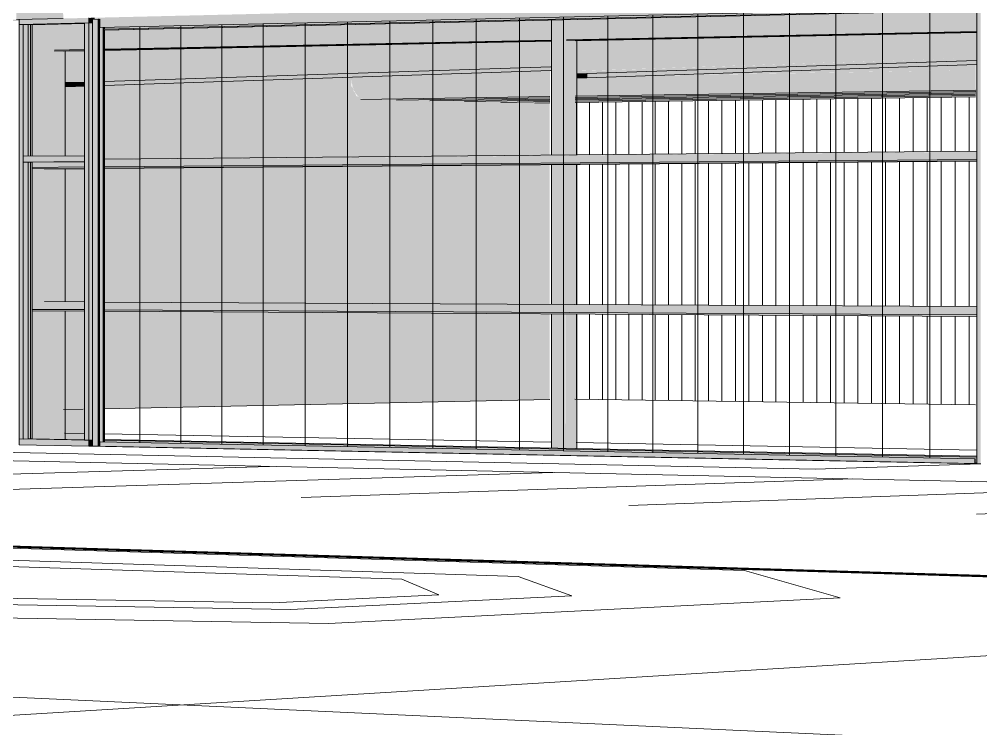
# Model space of a CAD drawing. Header units: inches. Extents: x 31213 to 31218, y -65 to 66.
# Drawn here: x 31213.5031 to 31213.6444, y 65.9297 to 66.034 of the extents above; entities that cross this region are included whole.
import ezdxf

# ---------------------------------------------------------------- set-up
doc = ezdxf.new("R2010")
doc.units = ezdxf.units.IN
doc.header["$MEASUREMENT"] = 0
doc.linetypes.add('Center 1_4_', pattern=[0.53125, 0.25, -0.09375, 0.09375, -0.09375])
doc.linetypes.add('Hidden', pattern=[0.28125, 0.1875, -0.09375])
for name, color, linetype, lineweight in [('A-CLNG', 13, 'Continuous', 13), ('A-DETL', 90, 'Continuous', 9), ('A-GLAZ-CURT', 52, 'Continuous', 9), ('A-GLAZ-CWMG', 51, 'Continuous', 9), ('A-PROP-SBCK', 71, 'Hidden', 50), ('A-WALL', 113, 'Continuous', 13), ('A-WALL-PATT', 111, 'Continuous', 13), ('BMP', 80, 'Continuous', 9), ('C-BLDG-PADS', 91, 'Continuous', 9), ('C-TOPO', 7, 'Continuous', 9), ('Conc', 7, 'Continuous', 9), ('EOP-PR', 4, 'Continuous', 9), ('I-WALL', 2, 'Continuous', 13), ('L-SITE-WALL', 31, 'Continuous', 13), ('M-HVAC-DUCT', 70, 'Continuous', 9), ('PAINT', 190, 'Continuous', 9), ('PROP', 3, 'Center 1_4_', 9), ('S-BEAM', 12, 'Continuous', 9), ('S-COLS', 52, 'Continuous', 9)]:
    doc.layers.add(name, color=color, linetype=linetype, lineweight=lineweight)

# ---------------------------------------------------------------- blocks, each defined once
blk = doc.blocks.new('FP_5-Looking North East')
at = {"layer": 'A-WALL-PATT', "lineweight": 9}
for p, q in [((31213.58495, 66.01408), (31213.58495, 66.02177)), ((31213.58687, 66.0141), (31213.58687, 66.0218)), ((31213.5888, 66.01412), (31213.5888, 66.02182)), ((31213.59072, 66.01413), (31213.59072, 66.02185)), ((31213.59266, 66.01415), (31213.59266, 66.02188)), ((31213.5946, 66.01417), (31213.5946, 66.02191)), ((31213.59654, 66.01419), (31213.59654, 66.02193)), ((31213.59849, 66.01421), (31213.59849, 66.02196)), ((31213.60045, 66.01422), (31213.60045, 66.02199)), ((31213.60241, 66.01424), (31213.60241, 66.02202)), ((31213.60437, 66.01426), (31213.60437, 66.02205)), ((31213.60634, 66.01428), (31213.60634, 66.02208)), ((31213.60832, 66.0143), (31213.60832, 66.0221)), ((31213.6103, 66.01432), (31213.6103, 66.02213)), ((31213.61228, 66.01433), (31213.61228, 66.02216)), ((31213.61427, 66.01435), (31213.61427, 66.02219)), ((31213.61627, 66.01437), (31213.61627, 66.02222)), ((31213.61827, 66.01439), (31213.61827, 66.02225)), ((31213.62027, 66.01441), (31213.62027, 66.02228)), ((31213.62228, 66.01443), (31213.62228, 66.0223)), ((31213.6243, 66.01445), (31213.6243, 66.02233)), ((31213.62632, 66.01446), (31213.62632, 66.02236)), ((31213.62834, 66.01448), (31213.62834, 66.02239)), ((31213.63038, 66.0145), (31213.63038, 66.02242)), ((31213.63241, 66.01452), (31213.63241, 66.02245)), ((31213.63446, 66.01454), (31213.63446, 66.02248)), ((31213.6365, 66.01456), (31213.6365, 66.02251)), ((31213.63856, 66.01458), (31213.63856, 66.02254)), ((31213.64061, 66.0146), (31213.64061, 66.02257)), ((31213.64268, 66.01462), (31213.64268, 66.0226)), ((31213.58495, 65.99206), (31213.58495, 66.01264)), ((31213.58687, 65.99205), (31213.58687, 66.01266)), ((31213.5888, 65.99204), (31213.5888, 66.01268)), ((31213.59072, 65.99203), (31213.59072, 66.01269)), ((31213.59266, 65.99202), (31213.59266, 66.01271)), ((31213.5946, 65.99201), (31213.5946, 66.01272)), ((31213.59654, 65.992), (31213.59654, 66.01274)), ((31213.59849, 65.99199), (31213.59849, 66.01276)), ((31213.60045, 65.99198), (31213.60045, 66.01277)), ((31213.60241, 65.99197), (31213.60241, 66.01279)), ((31213.60437, 65.99196), (31213.60437, 66.01281)), ((31213.60634, 65.99195), (31213.60634, 66.01282)), ((31213.60832, 65.99194), (31213.60832, 66.01284)), ((31213.6103, 65.99193), (31213.6103, 66.01286)), ((31213.61228, 65.99191), (31213.61228, 66.01287)), ((31213.61427, 65.9919), (31213.61427, 66.01289)), ((31213.61627, 65.99189), (31213.61627, 66.01291)), ((31213.61827, 65.99188), (31213.61827, 66.01292)), ((31213.62027, 65.99187), (31213.62027, 66.01294)), ((31213.62228, 65.99186), (31213.62228, 66.01296)), ((31213.6243, 65.99185), (31213.6243, 66.01297)), ((31213.62632, 65.99184), (31213.62632, 66.01299)), ((31213.62834, 65.99183), (31213.62834, 66.01301)), ((31213.63038, 65.99182), (31213.63038, 66.01302)), ((31213.63241, 65.99181), (31213.63241, 66.01304)), ((31213.63446, 65.9918), (31213.63446, 66.01306)), ((31213.6365, 65.99179), (31213.6365, 66.01307)), ((31213.63856, 65.99178), (31213.63856, 66.01309)), ((31213.64061, 65.99177), (31213.64061, 66.01311)), ((31213.64268, 65.99176), (31213.64268, 66.01313)), ((31213.58495, 65.97814), (31213.58495, 65.99064)), ((31213.58687, 65.97811), (31213.58687, 65.99063)), ((31213.5888, 65.97808), (31213.5888, 65.99062)), ((31213.59072, 65.97806), (31213.59072, 65.9906)), ((31213.59266, 65.97803), (31213.59266, 65.99059)), ((31213.5946, 65.978), (31213.5946, 65.99058)), ((31213.59654, 65.97797), (31213.59654, 65.99057)), ((31213.59849, 65.97794), (31213.59849, 65.99056)), ((31213.60045, 65.97792), (31213.60045, 65.99054)), ((31213.60241, 65.97789), (31213.60241, 65.99053)), ((31213.60437, 65.97786), (31213.60437, 65.99052)), ((31213.60634, 65.97783), (31213.60634, 65.99051)), ((31213.60832, 65.9778), (31213.60832, 65.9905)), ((31213.6103, 65.97777), (31213.6103, 65.99046)), ((31213.61228, 65.97774), (31213.61228, 65.99046)), ((31213.61427, 65.97772), (31213.61427, 65.99046)), ((31213.61627, 65.97769), (31213.61627, 65.99045)), ((31213.61827, 65.97766), (31213.61827, 65.99043)), ((31213.62027, 65.97763), (31213.62027, 65.99042)), ((31213.62228, 65.9776), (31213.62228, 65.99041)), ((31213.6243, 65.97757), (31213.6243, 65.9904)), ((31213.62632, 65.97754), (31213.62632, 65.99038)), ((31213.62834, 65.97751), (31213.62834, 65.99037)), ((31213.63038, 65.97748), (31213.63038, 65.99036)), ((31213.63241, 65.97745), (31213.63241, 65.99035)), ((31213.63446, 65.97742), (31213.63446, 65.99033)), ((31213.6365, 65.9774), (31213.6365, 65.99032)), ((31213.63856, 65.97737), (31213.63856, 65.99031)), ((31213.64061, 65.97734), (31213.64061, 65.9903)), ((31213.64268, 65.97731), (31213.64268, 65.99028))]:
    blk.add_line(p, q, dxfattribs=at)
blk = doc.blocks.new('FP_15-Looking North East')
at = {"layer": 'A-WALL-PATT', "lineweight": 9}
for p, q in [((31213.58959, 65.97041), (31213.58959, 66.03446)), ((31213.59617, 65.97028), (31213.59617, 66.03461)), ((31213.6028, 65.97015), (31213.6028, 66.03476)), ((31213.6095, 65.97002), (31213.6095, 66.03491)), ((31213.61625, 65.96989), (31213.61625, 66.03507)), ((31213.62306, 65.96976), (31213.62306, 66.03522)), ((31213.62993, 65.96962), (31213.62993, 66.03538)), ((31213.63687, 65.96949), (31213.63687, 66.03553)), ((31213.51485, 65.97126), (31213.51485, 66.03397)), ((31213.52679, 65.97163), (31213.52679, 66.03304)), ((31213.53283, 65.97151), (31213.53283, 66.03318)), ((31213.53893, 65.97139), (31213.53893, 66.03331)), ((31213.54508, 65.97127), (31213.54508, 66.03345)), ((31213.55128, 65.97115), (31213.55128, 66.03359)), ((31213.55753, 65.97103), (31213.55753, 66.03374)), ((31213.56383, 65.97091), (31213.56383, 66.03388)), ((31213.57019, 65.97079), (31213.57019, 66.03402)), ((31213.5766, 65.97066), (31213.5766, 66.03417)), ((31213.58307, 65.97053), (31213.58307, 66.03431)), ((31213.52079, 65.97175), (31213.52079, 66.0329))]:
    blk.add_line(p, q, dxfattribs=at)

msp = doc.modelspace()

# ---------------------------------------------------------------- hatches: boundary and pattern name
at = {"layer": 'A-CLNG', "lineweight": 5}
h = msp.add_hatch(color=256, dxfattribs=at)
h.paths.add_polyline_path([(31213.26506, 66.02813), (31213.31653, 66.02936), (31213.31653, 66.02954), (31213.26506, 66.02831), (31213.26506, 66.02819)], flags=0)
h.paths.add_polyline_path([(31213.26506, 66.031), (31213.27448, 66.03123), (31213.27448, 66.03125), (31213.47608, 66.03646), (31213.48045, 66.03655), (31213.48045, 66.03659), (31213.48298, 66.03664), (31213.48758, 66.03674), (31213.48758, 66.03677), (31213.48995, 66.03682), (31213.49478, 66.03692), (31213.49478, 66.03696), (31213.497, 66.03701), (31213.50206, 66.03711), (31213.50206, 66.03715), (31213.50604, 66.03723), (31213.50941, 66.0373), (31213.50941, 66.03734), (31213.51479, 66.03745), (31213.51683, 66.03749), (31213.51683, 66.03753), (31213.52355, 66.03767), (31213.52434, 66.03769), (31213.52434, 66.03772), (31213.52793, 66.0378), (31213.53192, 66.03788), (31213.53192, 66.03792), (31213.53328, 66.03795), (31213.53958, 66.03808), (31213.53958, 66.03812), (31213.54106, 66.03815), (31213.54732, 66.03828), (31213.54732, 66.03832), (31213.54832, 66.03834), (31213.55514, 66.03848), (31213.55514, 66.03852), (31213.55856, 66.03859), (31213.56305, 66.03869), (31213.56304, 66.03873), (31213.56364, 66.03874), (31213.57104, 66.03889), (31213.57103, 66.03893), (31213.57606, 66.03904), (31213.57911, 66.0391), (31213.57911, 66.03914), (31213.58482, 66.03926), (31213.58727, 66.03931), (31213.58729, 66.03935), (31213.59357, 66.03949), (31213.59553, 66.03953), (31213.59553, 66.03957), (31213.59614, 66.03958), (31213.60387, 66.03974), (31213.60387, 66.03978), (31213.60449, 66.0398), (31213.6123, 66.03996), (31213.6123, 66.04), (31213.61293, 66.04002), (31213.62083, 66.04018), (31213.62083, 66.04022), (31213.62146, 66.04024), (31213.62945, 66.0404), (31213.62945, 66.04045), (31213.63294, 66.04052), (31213.63817, 66.04063), (31213.63817, 66.04067), (31213.64169, 66.04075), (31213.64699, 66.04086), (31213.64699, 66.0409), (31213.64764, 66.04092), (31213.6559, 66.04109), (31213.6559, 66.04113), (31213.65733, 66.04117), (31213.65733, 66.0418), (31213.26506, 66.03148), (31213.26506, 66.03107)], flags=0)
h.paths.add_polyline_path([(31213.42294, 66.03184), (31213.50305, 66.03375), (31213.50305, 66.03395), (31213.42294, 66.03206), (31213.42294, 66.03198)], flags=0)
h.paths.add_polyline_path([(31213.51471, 66.03398), (31213.64438, 66.03706), (31213.64438, 66.0373), (31213.51414, 66.03422), (31213.51416, 66.03399), (31213.51471, 66.034)], flags=0)
h.paths.add_polyline_path([(31213.83913, 66.04207), (31213.83987, 66.04209), (31213.83987, 66.04216), (31213.83913, 66.04214)], flags=0)
at = {"layer": 'A-GLAZ-CURT', "lineweight": 5, "transparency": 33554458}
for points in [[(31213.50439, 66.01386), (31213.51267, 66.01394), (31213.51267, 66.0334), (31213.50439, 66.03321), (31213.50439, 66.01394)], [(31213.51267, 65.97215), (31213.51266, 66.01305), (31213.50439, 66.01298), (31213.50439, 65.97231), (31213.50604, 65.97228)]]:
    msp.add_hatch(color=256, dxfattribs=at).paths.add_polyline_path(points, flags=0)
at = {"layer": 'A-GLAZ-CWMG', "lineweight": 5}
for points in [[(31213.5149, 66.03277), (31213.64352, 66.03568), (31213.64352, 66.03703), (31213.5149, 66.034), (31213.5149, 66.03366)], [(31213.51559, 66.03243), (31213.6438, 66.03531), (31213.6438, 66.03697), (31213.64354, 66.03696), (31213.64352, 66.03568), (31213.51559, 66.03277)], [(31213.64438, 65.96865), (31213.64438, 66.03705), (31213.6438, 66.03704), (31213.6438, 65.96866)], [(31213.51549, 66.03241), (31213.6438, 66.03528), (31213.6438, 66.0354), (31213.51549, 66.03252)], [(31213.50305, 66.03321), (31213.51327, 66.03345), (31213.51327, 66.0342), (31213.50305, 66.03394), (31213.50305, 66.0336)], [(31213.50305, 66.01342), (31213.50365, 66.01342), (31213.50365, 66.03323), (31213.50305, 66.03321), (31213.50305, 66.01686)], [(31213.50365, 66.01385), (31213.50439, 66.01386), (31213.50439, 66.03321), (31213.50365, 66.03321), (31213.50365, 66.01393)], [(31213.50439, 66.01386), (31213.50497, 66.01387), (31213.50497, 66.03319), (31213.50439, 66.03321), (31213.50439, 66.01393)], [(31213.51267, 66.01351), (31213.51327, 66.01351), (31213.51327, 66.03345), (31213.51267, 66.03344), (31213.51267, 66.01686)], [(31213.51381, 66.03343), (31213.51381, 66.03398), (31213.51414, 66.034), (31213.51414, 66.03422), (31213.51327, 66.0342), (31213.51327, 66.03345)], [(31213.51381, 66.0135), (31213.51381, 66.03343), (31213.51327, 66.03345), (31213.51327, 66.01351), (31213.51355, 66.01351)], [(31213.51467, 65.97123), (31213.51467, 66.034), (31213.51381, 66.03398), (31213.51381, 65.97125), (31213.5146, 65.97123)], [(31213.51471, 65.97126), (31213.51471, 66.03397), (31213.51467, 66.03394), (31213.51467, 65.97126)], [(31213.5149, 65.97126), (31213.5149, 65.97186), (31213.51557, 65.97186), (31213.51557, 66.03278), (31213.5149, 66.03277), (31213.5149, 66.03397), (31213.51471, 66.03394), (31213.51471, 65.97126), (31213.51479, 65.97126)], [(31213.51549, 65.97185), (31213.51549, 66.03278), (31213.51541, 66.03277), (31213.51541, 65.97185)], [(31213.50365, 65.97229), (31213.50365, 66.01342), (31213.50305, 66.01342), (31213.50305, 65.9723)], [(31213.50365, 66.01299), (31213.51267, 66.01307), (31213.51267, 66.01394), (31213.50365, 66.01385)], [(31213.51327, 65.97211), (31213.51327, 66.01351), (31213.51267, 66.01351), (31213.51267, 65.97212)], [(31213.51327, 65.97211), (31213.51381, 65.97212), (31213.51381, 66.0135), (31213.51327, 66.01351), (31213.51327, 65.97368)], [(31213.50365, 65.97229), (31213.50439, 65.97231), (31213.50439, 66.01298), (31213.50365, 66.01297), (31213.50365, 65.9723)], [(31213.50439, 65.97231), (31213.50497, 65.97232), (31213.50496, 66.01297), (31213.50439, 66.01297), (31213.50439, 65.97411)], [(31213.51327, 65.97124), (31213.51327, 65.97211), (31213.50305, 65.9723), (31213.50305, 65.97144), (31213.50604, 65.97138)], [(31213.64352, 65.96867), (31213.64352, 65.96936), (31213.5149, 65.97186), (31213.5149, 65.97123), (31213.63239, 65.96889)], [(31213.6438, 65.96964), (31213.6438, 65.96976), (31213.51549, 65.97222), (31213.51549, 65.97211), (31213.64356, 65.96964)], [(31213.6438, 65.96873), (31213.6438, 65.96973), (31213.51559, 65.97219), (31213.51559, 65.97185), (31213.64354, 65.96933), (31213.64354, 65.96873)], [(31213.64371, 65.96867), (31213.64354, 65.9687), (31213.64352, 65.96867)], [(31213.6438, 65.96869), (31213.6438, 65.96871), (31213.64358, 65.9687)]]:
    msp.add_hatch(color=256, dxfattribs=at).paths.add_polyline_path(points, flags=0)
h = msp.add_hatch(color=256, dxfattribs=at)
h.paths.add_polyline_path([(31213.51559, 65.97185), (31213.51559, 65.97211), (31213.51549, 65.97211), (31213.51549, 65.97185)], flags=0)
h.paths.add_polyline_path([(31213.51549, 65.97222), (31213.51561, 65.97222), (31213.51559, 66.03241), (31213.51549, 66.03241), (31213.51549, 65.97222)], flags=0)
h.paths.add_polyline_path([(31213.51549, 66.03252), (31213.51559, 66.03252), (31213.51559, 66.03278), (31213.51549, 66.03277)], flags=0)
at = {"layer": 'A-GLAZ-CWMG'}
msp.add_hatch(color=256, dxfattribs=at).paths.add_polyline_path([(31213.51331, 65.97124), (31213.51381, 65.97125), (31213.51381, 65.97212), (31213.51327, 65.97211), (31213.51327, 65.97124)], flags=0)
at = {"layer": 'I-WALL', "lineweight": 5}
h = msp.add_hatch(color=256, dxfattribs=at)
h.paths.add_polyline_path([(31213.50958, 65.97661), (31213.51245, 65.97667), (31213.51245, 65.99109), (31213.50958, 65.99111), (31213.50958, 65.97846)], flags=0)
h.paths.add_polyline_path([(31213.51245, 65.99244), (31213.51245, 66.01203), (31213.50958, 66.01201), (31213.50958, 65.99246), (31213.51019, 65.99245)], flags=0)
h.paths.add_polyline_path([(31213.41657, 66.01302), (31213.42144, 66.01306), (31213.42144, 66.02751), (31213.41657, 66.0274), (31213.41657, 66.01306)], flags=0)
h.paths.add_polyline_path([(31213.50958, 66.01392), (31213.51245, 66.01395), (31213.51245, 66.02419), (31213.50958, 66.02408), (31213.50958, 66.01394)], flags=0)
h = msp.add_hatch(color=256, dxfattribs=at)
h.paths.add_polyline_path([(31213.51538, 65.97673), (31213.58103, 65.97811), (31213.58101, 65.99066), (31213.51538, 65.99107), (31213.51538, 65.97846)], flags=0)
h.paths.add_polyline_path([(31213.58103, 65.99208), (31213.58103, 66.01261), (31213.51538, 66.01206), (31213.51538, 65.99243), (31213.5759, 65.99211)], flags=0)
h.paths.add_polyline_path([(31213.51538, 66.01343), (31213.58103, 66.01404), (31213.58103, 66.02171), (31213.57916, 66.02171), (31213.57887, 66.02186), (31213.57447, 66.02179), (31213.57405, 66.02187), (31213.57384, 66.02197), (31213.56913, 66.0219), (31213.56861, 66.02202), (31213.56851, 66.02208), (31213.56403, 66.02201), (31213.56351, 66.02212), (31213.56341, 66.02218), (31213.55912, 66.02211), (31213.55846, 66.02223), (31213.55839, 66.02229), (31213.55392, 66.02222), (31213.55348, 66.0223), (31213.55306, 66.02251), (31213.55285, 66.02269), (31213.55263, 66.02269), (31213.55236, 66.02328), (31213.55226, 66.02328), (31213.55212, 66.0238), (31213.552, 66.02408), (31213.55185, 66.02408), (31213.55192, 66.02494), (31213.55181, 66.02494), (31213.55182, 66.02499), (31213.55193, 66.02499), (31213.55197, 66.0255), (31213.51538, 66.02429), (31213.51538, 66.01484)], flags=0)
at = {"layer": 'L-SITE-WALL', "lineweight": 5}
h = msp.add_hatch(color=256, dxfattribs=at)
h.paths.add_polyline_path([(31213.50699, 65.97229), (31213.50699, 65.99047), (31213.50695, 65.99047), (31213.50695, 65.99113), (31213.50497, 65.99115), (31213.50497, 65.97232), (31213.50607, 65.9723)], flags=0)
h.paths.add_polyline_path([(31213.50497, 65.99246), (31213.50695, 65.99248), (31213.50695, 65.99287), (31213.50699, 65.99287), (31213.50699, 66.01198), (31213.5068, 66.01198), (31213.50678, 66.01202), (31213.50497, 66.012), (31213.50497, 65.99266)], flags=0)
h.paths.add_polyline_path([(31213.50497, 66.01387), (31213.50695, 66.01389), (31213.50695, 66.01446), (31213.50699, 66.01446), (31213.50699, 66.0293), (31213.50699, 66.02932), (31213.50699, 66.03324), (31213.50497, 66.03318), (31213.50497, 66.01393)], flags=0)
at = {"layer": 'M-HVAC-DUCT', "lineweight": 5}
h = msp.add_hatch(color=256, dxfattribs=at)
h.paths.add_polyline_path([(31213.55193, 66.02499), (31213.58106, 66.02548), (31213.58106, 66.02646), (31213.55197, 66.0255), (31213.55193, 66.02499)], flags=0)
h.paths.add_polyline_path([(31213.59515, 66.02572), (31213.64364, 66.02653), (31213.64364, 66.02737), (31213.59773, 66.0258)], flags=0)
h = msp.add_hatch(color=256, dxfattribs=at)
h.paths.add_polyline_path([(31213.55392, 66.02222), (31213.58106, 66.02263), (31213.58106, 66.02548), (31213.55193, 66.02499), (31213.55201, 66.02424), (31213.55218, 66.02367), (31213.55244, 66.02317), (31213.55277, 66.02276), (31213.55316, 66.02246), (31213.55359, 66.02228)], flags=0)
h.paths.add_polyline_path([(31213.58477, 66.02268), (31213.64364, 66.02356), (31213.64364, 66.02653), (31213.59335, 66.02566), (31213.58478, 66.02535), (31213.58477, 66.02274)], flags=0)
h = msp.add_hatch(color=256, dxfattribs=at)
h.paths.add_polyline_path([(31213.55912, 66.02211), (31213.58105, 66.02244), (31213.58105, 66.02263), (31213.55849, 66.02229), (31213.55879, 66.02217)], flags=0)
h.paths.add_polyline_path([(31213.58477, 66.02249), (31213.64363, 66.02337), (31213.64363, 66.02356), (31213.58477, 66.02268), (31213.58477, 66.02255)], flags=0)
h = msp.add_hatch(color=256, dxfattribs=at)
h.paths.add_polyline_path([(31213.56403, 66.02201), (31213.58105, 66.02226), (31213.58105, 66.02244), (31213.56341, 66.02218), (31213.56368, 66.02207)], flags=0)
h.paths.add_polyline_path([(31213.58476, 66.02231), (31213.64363, 66.02318), (31213.64363, 66.02337), (31213.58476, 66.02249), (31213.58476, 66.02238)], flags=0)
h = msp.add_hatch(color=256, dxfattribs=at)
h.paths.add_polyline_path([(31213.56913, 66.0219), (31213.58104, 66.02209), (31213.58104, 66.02226), (31213.56851, 66.02208), (31213.56879, 66.02196)], flags=0)
h.paths.add_polyline_path([(31213.58476, 66.02213), (31213.64362, 66.02299), (31213.64362, 66.02318), (31213.58476, 66.02232), (31213.58476, 66.02219)], flags=0)
h = msp.add_hatch(color=256, dxfattribs=at)
h.paths.add_polyline_path([(31213.57447, 66.02179), (31213.58103, 66.02189), (31213.58104, 66.02208), (31213.57384, 66.02197), (31213.57412, 66.02186)], flags=0)
h.paths.add_polyline_path([(31213.58475, 66.02194), (31213.64362, 66.02279), (31213.64362, 66.02299), (31213.58475, 66.02213), (31213.58475, 66.02201)], flags=0)
h = msp.add_hatch(color=256, dxfattribs=at)
h.paths.add_polyline_path([(31213.57948, 66.02169), (31213.58103, 66.02171), (31213.58103, 66.02189), (31213.57887, 66.02186), (31213.57913, 66.02175), (31213.57936, 66.02171)], flags=0)
h.paths.add_polyline_path([(31213.58475, 66.02176), (31213.64362, 66.02261), (31213.64362, 66.02279), (31213.58475, 66.02194), (31213.58475, 66.02177)], flags=0)
at = {"layer": 'S-BEAM', "lineweight": 5}
h = msp.add_hatch(color=256, dxfattribs=at)
h.paths.add_polyline_path([(31213.32207, 66.02582), (31213.32379, 66.02585), (31213.32379, 66.029), (31213.32207, 66.02896), (31213.32207, 66.02647)], flags=0)
h.paths.add_polyline_path([(31213.41664, 66.02777), (31213.42152, 66.02787), (31213.42152, 66.03126), (31213.41664, 66.03111), (31213.41664, 66.03108)], flags=0)
h.paths.add_polyline_path([(31213.50886, 66.02967), (31213.51266, 66.02974), (31213.51266, 66.03336), (31213.50886, 66.03328), (31213.50886, 66.03015)], flags=0)
h.paths.add_polyline_path([(31213.64636, 66.0325), (31213.65599, 66.0327), (31213.65599, 66.03668), (31213.64636, 66.03644), (31213.64636, 66.03284)], flags=0)
h.paths.add_polyline_path([(31213.74134, 66.03446), (31213.74978, 66.03463), (31213.74978, 66.03884), (31213.74134, 66.03865), (31213.74134, 66.03479)], flags=0)
h.paths.add_polyline_path([(31213.7518, 66.03467), (31213.76463, 66.03494), (31213.76463, 66.03919), (31213.7518, 66.03889), (31213.7518, 66.03479)], flags=0)
h.paths.add_polyline_path([(31213.76666, 66.03498), (31213.77976, 66.03525), (31213.77976, 66.03954), (31213.76666, 66.03923), (31213.76666, 66.03509)], flags=0)
h.paths.add_polyline_path([(31213.78179, 66.03529), (31213.79515, 66.03556), (31213.79515, 66.03989), (31213.78179, 66.03955), (31213.78179, 66.03603)], flags=0)
h.paths.add_polyline_path([(31213.801, 66.03569), (31213.81083, 66.03589), (31213.81083, 66.04026), (31213.801, 66.04003), (31213.801, 66.03602)], flags=0)
h.paths.add_polyline_path([(31213.81287, 66.03593), (31213.82679, 66.03624), (31213.82679, 66.04062), (31213.81287, 66.0403), (31213.81287, 66.03602)], flags=0)
h.paths.add_polyline_path([(31213.82883, 66.03626), (31213.84025, 66.03649), (31213.84025, 66.04094), (31213.82883, 66.04067), (31213.82883, 66.03626)], flags=0)
for points in [[(31213.50265, 66.03394), (31213.50953, 66.03411), (31213.50943, 66.0373), (31213.50254, 66.03715), (31213.50263, 66.03444)], [(31213.58499, 66.02639), (31213.64373, 66.02834), (31213.64373, 66.03204), (31213.58499, 66.03083), (31213.58499, 66.02645)], [(31213.51559, 66.02526), (31213.58117, 66.02738), (31213.58117, 66.03077), (31213.51559, 66.02942), (31213.51559, 66.02646)], [(31213.50979, 66.02508), (31213.51265, 66.02517), (31213.51265, 66.02936), (31213.50979, 66.0293), (31213.50979, 66.02646)], [(31213.51559, 66.02488), (31213.58117, 66.02703), (31213.58117, 66.02738), (31213.51559, 66.02526), (31213.51559, 66.02488)], [(31213.58499, 66.02598), (31213.64373, 66.02797), (31213.64373, 66.02834), (31213.58499, 66.02637), (31213.58499, 66.026)], [(31213.58648, 66.02539), (31213.64373, 66.02735), (31213.64373, 66.02793), (31213.58646, 66.026)], [(31213.51559, 66.02427), (31213.58118, 66.02647), (31213.58118, 66.02699), (31213.51559, 66.02486)], [(31213.58499, 66.02598), (31213.58716, 66.02603), (31213.58499, 66.02598)], [(31213.58499, 66.02536), (31213.58648, 66.02539), (31213.58646, 66.026), (31213.58499, 66.02598), (31213.58499, 66.02573)], [(31213.50982, 66.02469), (31213.51265, 66.0248), (31213.51265, 66.02517), (31213.50979, 66.02507), (31213.50979, 66.02469)], [(31213.50979, 66.0241), (31213.5113, 66.02413), (31213.51128, 66.02472), (31213.50979, 66.02469), (31213.50979, 66.0245)], [(31213.50982, 66.02469), (31213.51266, 66.02476), (31213.51265, 66.02478), (31213.50986, 66.02469)], [(31213.5113, 66.02413), (31213.51266, 66.02417), (31213.51266, 66.02476), (31213.51128, 66.02472)], [(31213.51557, 66.01334), (31213.6438, 66.01453), (31213.6438, 66.01461), (31213.51557, 66.01339), (31213.51557, 66.01336)], [(31213.51561, 66.01209), (31213.6438, 66.01316), (31213.6438, 66.0134), (31213.51561, 66.01231)], [(31213.5156, 66.01205), (31213.6438, 66.01312), (31213.6438, 66.01316), (31213.5156, 66.01206)], [(31213.6438, 65.99164), (31213.6438, 65.99173), (31213.51557, 65.99237), (31213.51557, 65.99232), (31213.64168, 65.99165)], [(31213.6438, 65.99029), (31213.6438, 65.99052), (31213.51561, 65.99129), (31213.51561, 65.99108), (31213.64168, 65.9903)]]:
    msp.add_hatch(color=256, dxfattribs=at).paths.add_polyline_path(points, flags=0)
h = msp.add_hatch(color=256, dxfattribs=at)
h.paths.add_polyline_path([(31213.3214, 66.02552), (31213.32379, 66.02557), (31213.32379, 66.02567), (31213.3214, 66.02562)], flags=0)
h.paths.add_polyline_path([(31213.41664, 66.02746), (31213.42153, 66.02756), (31213.42153, 66.02767), (31213.41664, 66.02757)], flags=0)
h.paths.add_polyline_path([(31213.50806, 66.02933), (31213.51266, 66.02942), (31213.51266, 66.02954), (31213.50806, 66.02944)], flags=0)
h.paths.add_polyline_path([(31213.64636, 66.03215), (31213.65599, 66.03234), (31213.65599, 66.03247), (31213.64636, 66.03227)], flags=0)
h.paths.add_polyline_path([(31213.74077, 66.03407), (31213.74978, 66.03425), (31213.74978, 66.03439), (31213.74077, 66.03421)], flags=0)
h.paths.add_polyline_path([(31213.7518, 66.0343), (31213.76463, 66.03456), (31213.76463, 66.03469), (31213.7518, 66.03443)], flags=0)
h.paths.add_polyline_path([(31213.76666, 66.0346), (31213.77976, 66.03487), (31213.77976, 66.035), (31213.76666, 66.03474)], flags=0)
h.paths.add_polyline_path([(31213.78179, 66.03491), (31213.79515, 66.03518), (31213.79515, 66.03532), (31213.78179, 66.03505)], flags=0)
h.paths.add_polyline_path([(31213.80045, 66.03529), (31213.81083, 66.0355), (31213.81083, 66.03564), (31213.80045, 66.03543)], flags=0)
h.paths.add_polyline_path([(31213.81287, 66.03554), (31213.82679, 66.03582), (31213.82679, 66.03597), (31213.81287, 66.03568)], flags=0)
h.paths.add_polyline_path([(31213.82883, 66.03587), (31213.84022, 66.0361), (31213.84022, 66.03624), (31213.82883, 66.03601)], flags=0)
h = msp.add_hatch(color=256, dxfattribs=at)
h.paths.add_polyline_path([(31213.32207, 66.02564), (31213.32379, 66.0257), (31213.32379, 66.02585), (31213.32207, 66.02582), (31213.32207, 66.02566)], flags=0)
h.paths.add_polyline_path([(31213.41664, 66.02757), (31213.42152, 66.0277), (31213.42152, 66.02787), (31213.41664, 66.02775), (31213.41664, 66.02757)], flags=0)
h.paths.add_polyline_path([(31213.50876, 66.02946), (31213.51266, 66.02957), (31213.51266, 66.02974), (31213.50886, 66.02965), (31213.50883, 66.02954), (31213.50877, 66.02946)], flags=0)
h.paths.add_polyline_path([(31213.64636, 66.03227), (31213.65599, 66.03248), (31213.65599, 66.0327), (31213.64636, 66.0325), (31213.64636, 66.03228)], flags=0)
h.paths.add_polyline_path([(31213.74125, 66.03422), (31213.74978, 66.03439), (31213.74978, 66.03463), (31213.74134, 66.03446), (31213.74129, 66.03427), (31213.74125, 66.03422)], flags=0)
h.paths.add_polyline_path([(31213.7518, 66.03443), (31213.76463, 66.0347), (31213.76463, 66.03494), (31213.7518, 66.03467), (31213.7518, 66.03443)], flags=0)
h.paths.add_polyline_path([(31213.76666, 66.03474), (31213.77976, 66.03501), (31213.77976, 66.03525), (31213.76666, 66.03496), (31213.76666, 66.03474)], flags=0)
h.paths.add_polyline_path([(31213.78179, 66.03505), (31213.79515, 66.03534), (31213.79515, 66.03556), (31213.78179, 66.03528), (31213.78179, 66.03505)], flags=0)
h.paths.add_polyline_path([(31213.8009, 66.03544), (31213.81083, 66.03566), (31213.81083, 66.03589), (31213.801, 66.03567), (31213.80096, 66.03548), (31213.80091, 66.03544)], flags=0)
h.paths.add_polyline_path([(31213.81287, 66.03568), (31213.82679, 66.03599), (31213.82679, 66.03622), (31213.81287, 66.03591), (31213.81287, 66.03569)], flags=0)
h.paths.add_polyline_path([(31213.82883, 66.03601), (31213.84025, 66.03627), (31213.84025, 66.03649), (31213.82883, 66.03623), (31213.82883, 66.03601)], flags=0)
h = msp.add_hatch(color=256, dxfattribs=at)
h.paths.add_polyline_path([(31213.5156, 66.0298), (31213.58128, 66.03116), (31213.58128, 66.03388), (31213.5156, 66.03241), (31213.5156, 66.03015)], flags=0)
h.paths.add_polyline_path([(31213.58408, 66.03122), (31213.64379, 66.03245), (31213.64379, 66.03528), (31213.58408, 66.03394), (31213.58408, 66.03125)], flags=0)
h = msp.add_hatch(color=256, dxfattribs=at)
h.paths.add_polyline_path([(31213.5156, 66.0296), (31213.58128, 66.03094), (31213.58127, 66.03116), (31213.5156, 66.0298), (31213.5156, 66.0296)], flags=0)
h.paths.add_polyline_path([(31213.58398, 66.031), (31213.64379, 66.03223), (31213.64379, 66.03245), (31213.58408, 66.03122), (31213.58405, 66.03107), (31213.58398, 66.031)], flags=0)
h = msp.add_hatch(color=256, dxfattribs=at)
h.paths.add_polyline_path([(31213.5156, 66.02948), (31213.58128, 66.03082), (31213.58128, 66.03094), (31213.5156, 66.0296)], flags=0)
h.paths.add_polyline_path([(31213.58347, 66.03086), (31213.6438, 66.03209), (31213.6438, 66.03222), (31213.58347, 66.03099)], flags=0)
h = msp.add_hatch(color=256, dxfattribs=at)
h.paths.add_polyline_path([(31213.31833, 66.01063), (31213.3238, 66.01067), (31213.3238, 66.01134), (31213.31833, 66.01129)], flags=0)
h.paths.add_polyline_path([(31213.50497, 66.01222), (31213.51267, 66.01228), (31213.51267, 66.01304), (31213.50497, 66.01297)], flags=0)
h.paths.add_polyline_path([(31213.64637, 66.01342), (31213.65599, 66.0135), (31213.65599, 66.01434), (31213.64637, 66.01425)], flags=0)
h.paths.add_polyline_path([(31213.73765, 66.01419), (31213.74978, 66.0143), (31213.74978, 66.01518), (31213.73765, 66.01508)], flags=0)
h.paths.add_polyline_path([(31213.78179, 66.01457), (31213.79515, 66.01468), (31213.79515, 66.01559), (31213.78179, 66.01547)], flags=0)
h.paths.add_polyline_path([(31213.79719, 66.0147), (31213.81083, 66.01482), (31213.81083, 66.01574), (31213.79719, 66.01561)], flags=0)
h.paths.add_polyline_path([(31213.81287, 66.01483), (31213.82679, 66.01495), (31213.82679, 66.01588), (31213.81287, 66.01575)], flags=0)
h.paths.add_polyline_path([(31213.82883, 66.01497), (31213.84007, 66.01507), (31213.84007, 66.016), (31213.82883, 66.01589)], flags=0)
h = msp.add_hatch(color=256, dxfattribs=at)
h.paths.add_polyline_path([(31213.31833, 66.01044), (31213.3238, 66.01049), (31213.3238, 66.01067), (31213.31833, 66.01063)], flags=0)
h.paths.add_polyline_path([(31213.50497, 66.012), (31213.51267, 66.01207), (31213.51267, 66.01228), (31213.50497, 66.01222)], flags=0)
h.paths.add_polyline_path([(31213.64637, 66.01319), (31213.65599, 66.01327), (31213.65599, 66.0135), (31213.64637, 66.01342)], flags=0)
h.paths.add_polyline_path([(31213.73786, 66.01395), (31213.74978, 66.01405), (31213.74978, 66.0143), (31213.73769, 66.0142)], flags=0)
h.paths.add_polyline_path([(31213.78179, 66.01432), (31213.79515, 66.01445), (31213.79515, 66.01468), (31213.78179, 66.01457)], flags=0)
h.paths.add_polyline_path([(31213.79782, 66.01445), (31213.81083, 66.01456), (31213.81083, 66.01482), (31213.79766, 66.01471)], flags=0)
h.paths.add_polyline_path([(31213.81287, 66.01458), (31213.82679, 66.01469), (31213.82679, 66.01495), (31213.81287, 66.01483)], flags=0)
h.paths.add_polyline_path([(31213.82883, 66.01471), (31213.84023, 66.01481), (31213.84007, 66.01507), (31213.82883, 66.01497)], flags=0)
h = msp.add_hatch(color=256, dxfattribs=at)
h.paths.add_polyline_path([(31213.5068, 66.01198), (31213.51266, 66.01202), (31213.51266, 66.01206), (31213.50677, 66.01201)], flags=0)
h.paths.add_polyline_path([(31213.64636, 66.01314), (31213.65599, 66.01322), (31213.65599, 66.01326), (31213.64636, 66.01318)], flags=0)
h.paths.add_polyline_path([(31213.73904, 66.01391), (31213.74978, 66.014), (31213.74978, 66.01404), (31213.73902, 66.01395)], flags=0)
h.paths.add_polyline_path([(31213.78179, 66.01427), (31213.79515, 66.01438), (31213.79515, 66.01442), (31213.78179, 66.01431)], flags=0)
h.paths.add_polyline_path([(31213.79887, 66.01441), (31213.81083, 66.01451), (31213.81083, 66.01455), (31213.79885, 66.01445)], flags=0)
h.paths.add_polyline_path([(31213.81287, 66.01452), (31213.82679, 66.01464), (31213.82679, 66.01469), (31213.81287, 66.01457)], flags=0)
h.paths.add_polyline_path([(31213.82883, 66.01466), (31213.84217, 66.01477), (31213.84217, 66.01481), (31213.82883, 66.0147)], flags=0)
h = msp.add_hatch(color=256, dxfattribs=at)
h.paths.add_polyline_path([(31213.51471, 66.0123), (31213.51541, 66.0123), (31213.51541, 66.01334), (31213.51471, 66.01333)], flags=0)
h.paths.add_polyline_path([(31213.51561, 66.01231), (31213.6438, 66.0134), (31213.6438, 66.01452), (31213.51561, 66.01334)], flags=0)
h = msp.add_hatch(color=256, dxfattribs=at)
h.paths.add_polyline_path([(31213.84007, 65.9906), (31213.8401, 65.99068), (31213.84012, 65.9907), (31213.82883, 65.99074), (31213.82883, 65.99066), (31213.83839, 65.99061)], flags=0)
h.paths.add_polyline_path([(31213.82679, 65.99067), (31213.82679, 65.99077), (31213.81287, 65.99083), (31213.81287, 65.99074), (31213.82529, 65.99067)], flags=0)
h.paths.add_polyline_path([(31213.81083, 65.99075), (31213.81083, 65.99085), (31213.79762, 65.99091), (31213.79762, 65.99082), (31213.80781, 65.99077)], flags=0)
h.paths.add_polyline_path([(31213.79515, 65.99083), (31213.79515, 65.99093), (31213.78179, 65.99099), (31213.78179, 65.99091), (31213.7947, 65.99084)], flags=0)
h.paths.add_polyline_path([(31213.74978, 65.99108), (31213.74978, 65.99117), (31213.73764, 65.99122), (31213.73764, 65.99114), (31213.74662, 65.99109)], flags=0)
h.paths.add_polyline_path([(31213.65599, 65.99157), (31213.65599, 65.99166), (31213.64637, 65.9917), (31213.64637, 65.99162), (31213.65481, 65.99158)], flags=0)
h.paths.add_polyline_path([(31213.51267, 65.99233), (31213.51267, 65.99242), (31213.50497, 65.99243), (31213.50497, 65.99238), (31213.51042, 65.99235)], flags=0)
h.paths.add_polyline_path([(31213.3238, 65.99334), (31213.3238, 65.99341), (31213.31833, 65.99342), (31213.31833, 65.99337), (31213.32208, 65.99335)], flags=0)
h = msp.add_hatch(color=256, dxfattribs=at)
h.paths.add_polyline_path([(31213.84007, 65.98933), (31213.84007, 65.9906), (31213.82883, 65.99066), (31213.82883, 65.9894), (31213.83839, 65.98934)], flags=0)
h.paths.add_polyline_path([(31213.82679, 65.98941), (31213.82679, 65.99067), (31213.81287, 65.99074), (31213.81287, 65.9895), (31213.82529, 65.98942)], flags=0)
h.paths.add_polyline_path([(31213.81083, 65.98951), (31213.81083, 65.99075), (31213.79719, 65.99082), (31213.79719, 65.98959), (31213.80781, 65.98953)], flags=0)
h.paths.add_polyline_path([(31213.79515, 65.9896), (31213.79515, 65.99083), (31213.78179, 65.99091), (31213.78179, 65.98968), (31213.7947, 65.98961)], flags=0)
h.paths.add_polyline_path([(31213.74978, 65.98988), (31213.74978, 65.99108), (31213.73765, 65.99114), (31213.73765, 65.98995), (31213.74662, 65.9899)], flags=0)
h.paths.add_polyline_path([(31213.65599, 65.99044), (31213.65599, 65.99157), (31213.64637, 65.99162), (31213.64637, 65.9905), (31213.65481, 65.99045)], flags=0)
h.paths.add_polyline_path([(31213.51267, 65.99131), (31213.51267, 65.99233), (31213.50497, 65.99238), (31213.50497, 65.99135), (31213.51042, 65.99132)], flags=0)
h.paths.add_polyline_path([(31213.3238, 65.99244), (31213.3238, 65.99334), (31213.31833, 65.99337), (31213.31833, 65.99248), (31213.32208, 65.99245)], flags=0)
h = msp.add_hatch(color=256, dxfattribs=at)
h.paths.add_polyline_path([(31213.84023, 65.98908), (31213.84007, 65.98933), (31213.82883, 65.9894), (31213.82883, 65.98915), (31213.83839, 65.98909)], flags=0)
h.paths.add_polyline_path([(31213.82679, 65.98916), (31213.82679, 65.98941), (31213.81287, 65.9895), (31213.81287, 65.98925), (31213.82529, 65.98917)], flags=0)
h.paths.add_polyline_path([(31213.81083, 65.98926), (31213.81083, 65.98951), (31213.79766, 65.98959), (31213.79782, 65.98934), (31213.80781, 65.98928)], flags=0)
h.paths.add_polyline_path([(31213.79515, 65.98936), (31213.79515, 65.9896), (31213.78179, 65.98968), (31213.78179, 65.98944), (31213.7947, 65.98936)], flags=0)
h.paths.add_polyline_path([(31213.74978, 65.98964), (31213.74978, 65.98988), (31213.73769, 65.98995), (31213.73788, 65.98971), (31213.74662, 65.98966)], flags=0)
h.paths.add_polyline_path([(31213.65599, 65.99021), (31213.65599, 65.99044), (31213.64637, 65.99047), (31213.64637, 65.99027), (31213.65481, 65.99022)], flags=0)
h.paths.add_polyline_path([(31213.51267, 65.9911), (31213.51267, 65.99131), (31213.50497, 65.99135), (31213.50497, 65.99115), (31213.51042, 65.99111)], flags=0)
h.paths.add_polyline_path([(31213.3238, 65.99226), (31213.3238, 65.99244), (31213.31833, 65.99248), (31213.31833, 65.9923), (31213.32208, 65.99227)], flags=0)
h = msp.add_hatch(color=256, dxfattribs=at)
h.paths.add_polyline_path([(31213.6438, 65.99052), (31213.6438, 65.99164), (31213.51561, 65.99232), (31213.51561, 65.99129), (31213.64168, 65.99053)], flags=0)
h.paths.add_polyline_path([(31213.51541, 65.99129), (31213.51541, 65.99232), (31213.51471, 65.99232), (31213.51471, 65.99129), (31213.51479, 65.99129)], flags=0)
at = {"layer": 'S-COLS', "lineweight": 5}
h = msp.add_hatch(color=256, dxfattribs=at)
h.paths.add_polyline_path([(31213.50777, 65.97227), (31213.50777, 65.99113), (31213.50699, 65.99113), (31213.50699, 65.97229)], flags=0)
h.paths.add_polyline_path([(31213.50777, 65.99247), (31213.50777, 66.01198), (31213.50699, 66.01198), (31213.50699, 65.99248)], flags=0)
h.paths.add_polyline_path([(31213.50699, 66.01389), (31213.50777, 66.01389), (31213.50777, 66.03325), (31213.50699, 66.03321), (31213.50699, 66.01393)], flags=0)
h = msp.add_hatch(color=256, dxfattribs=at)
h.paths.add_polyline_path([(31213.50806, 65.97226), (31213.50804, 65.99113), (31213.50777, 65.99113), (31213.50777, 65.97227), (31213.50806, 65.97226)], flags=0)
h.paths.add_polyline_path([(31213.50806, 65.99247), (31213.50806, 66.01199), (31213.50777, 66.01198), (31213.50777, 65.99247), (31213.50803, 65.99247)], flags=0)
h.paths.add_polyline_path([(31213.50777, 66.01389), (31213.50806, 66.0139), (31213.50806, 66.03326), (31213.50777, 66.03325), (31213.50777, 66.01393)], flags=0)
h = msp.add_hatch(color=256, dxfattribs=at)
h.paths.add_polyline_path([(31213.50973, 65.97223), (31213.50973, 65.99112), (31213.50806, 65.99113), (31213.50806, 65.97226)], flags=0)
h.paths.add_polyline_path([(31213.50973, 65.99246), (31213.50973, 66.012), (31213.50806, 66.01199), (31213.50806, 65.99247), (31213.50885, 65.99247)], flags=0)
h.paths.add_polyline_path([(31213.50806, 66.0139), (31213.50973, 66.01394), (31213.50973, 66.0293), (31213.50955, 66.0293), (31213.50806, 66.02933), (31213.50806, 66.01393)], flags=0)
h.paths.add_polyline_path([(31213.50806, 66.02944), (31213.50886, 66.02946), (31213.50886, 66.03328), (31213.50806, 66.03326), (31213.50806, 66.03126)], flags=0)
h = msp.add_hatch(color=256, dxfattribs=at)
h.paths.add_polyline_path([(31213.58133, 65.97096), (31213.58132, 65.99068), (31213.58128, 65.99068), (31213.58128, 65.97096), (31213.58133, 65.97096)], flags=0)
h.paths.add_polyline_path([(31213.58133, 65.99209), (31213.58133, 66.0126), (31213.58128, 66.0126), (31213.58128, 65.99209), (31213.58132, 65.99209)], flags=0)
h.paths.add_polyline_path([(31213.58128, 66.01403), (31213.58133, 66.01403), (31213.58133, 66.03388), (31213.58128, 66.03388), (31213.58128, 66.01483)], flags=0)
h = msp.add_hatch(color=256, dxfattribs=at)
h.paths.add_polyline_path([(31213.583, 65.97093), (31213.583, 65.99066), (31213.58133, 65.99068), (31213.58133, 65.97096)], flags=0)
h.paths.add_polyline_path([(31213.583, 65.99208), (31213.583, 66.01261), (31213.58133, 66.0126), (31213.58133, 65.99209)], flags=0)
h.paths.add_polyline_path([(31213.58133, 66.01403), (31213.583, 66.01404), (31213.583, 66.03392), (31213.58133, 66.03388), (31213.58133, 66.01483)], flags=0)
h = msp.add_hatch(color=256, dxfattribs=at)
h.paths.add_polyline_path([(31213.5833, 65.97092), (31213.58327, 65.99066), (31213.583, 65.99064), (31213.583, 65.97093), (31213.5833, 65.97092)], flags=0)
h.paths.add_polyline_path([(31213.5833, 65.99208), (31213.5833, 66.01261), (31213.583, 66.01261), (31213.583, 65.99208), (31213.58327, 65.99208)], flags=0)
h.paths.add_polyline_path([(31213.583, 66.01404), (31213.5833, 66.01405), (31213.5833, 66.03392), (31213.583, 66.03392), (31213.583, 66.01483)], flags=0)
h = msp.add_hatch(color=256, dxfattribs=at)
h.paths.add_polyline_path([(31213.58493, 65.97089), (31213.58493, 65.99065), (31213.5833, 65.99064), (31213.5833, 65.97092), (31213.58481, 65.97089)], flags=0)
h.paths.add_polyline_path([(31213.58493, 65.99207), (31213.58493, 66.01263), (31213.5833, 66.01261), (31213.5833, 65.99208), (31213.58481, 65.99207)], flags=0)
h.paths.add_polyline_path([(31213.5833, 66.01405), (31213.58493, 66.01406), (31213.58493, 66.03083), (31213.58476, 66.03083), (31213.58347, 66.03086), (31213.58347, 66.03099), (31213.58408, 66.031), (31213.58408, 66.03394), (31213.5833, 66.03392), (31213.5833, 66.01483)], flags=0)
h = msp.add_hatch(color=256, dxfattribs=at)
h.paths.add_polyline_path([(31213.58499, 65.97089), (31213.58497, 65.99065), (31213.58493, 65.99064), (31213.58493, 65.97089), (31213.58499, 65.97089)], flags=0)
h.paths.add_polyline_path([(31213.58499, 65.99207), (31213.58499, 66.01263), (31213.58493, 66.01263), (31213.58493, 65.99207), (31213.58497, 65.99207)], flags=0)
h.paths.add_polyline_path([(31213.58493, 66.01406), (31213.58499, 66.01406), (31213.58499, 66.03083), (31213.58493, 66.03082), (31213.58493, 66.01483)], flags=0)
h = msp.add_hatch(color=256, dxfattribs=at)
h.paths.add_polyline_path([(31213.50979, 65.97223), (31213.50977, 65.99112), (31213.50973, 65.99112), (31213.50973, 65.97223), (31213.50979, 65.97223)], flags=0)
h.paths.add_polyline_path([(31213.50979, 65.99246), (31213.50979, 66.012), (31213.50973, 66.012), (31213.50973, 65.99246), (31213.50979, 65.99246)], flags=0)
h.paths.add_polyline_path([(31213.50973, 66.01391), (31213.50979, 66.01394), (31213.50979, 66.0293), (31213.50973, 66.02929), (31213.50973, 66.01393)], flags=0)

# ---------------------------------------------------------------- linework, layer by layer
at = {"layer": 'A-CLNG'}
msp.add_line((31213.5149, 66.03399), (31213.51471, 66.03398), dxfattribs=at)
at = {"layer": 'A-DETL'}
for p, q in [((31213.51259, 65.97311), (31213.50972, 65.97316)), ((31213.58122, 65.97183), (31213.51553, 65.97306)), ((31213.64376, 65.97067), (31213.58493, 65.97176))]:
    msp.add_line(p, q, dxfattribs=at)
at = {"layer": 'A-GLAZ-CURT'}
for p, q in [((31213.51267, 66.0334), (31213.50439, 66.03321)), ((31213.50439, 66.03321), (31213.50439, 66.01386)), ((31213.50439, 66.03321), (31213.50472, 66.0332)), ((31213.50472, 66.0332), (31213.51267, 66.03338)), ((31213.50472, 66.01386), (31213.50472, 66.0332)), ((31213.51267, 66.01305), (31213.50439, 66.01298)), ((31213.50439, 66.01298), (31213.50439, 65.97231)), ((31213.50439, 66.01298), (31213.50472, 66.01298)), ((31213.50472, 66.01298), (31213.51267, 66.01305)), ((31213.50472, 65.97232), (31213.50472, 66.01298)), ((31213.50439, 65.97231), (31213.50472, 65.97232)), ((31213.50439, 65.97231), (31213.51267, 65.97215)), ((31213.51267, 65.97217), (31213.50472, 65.97232))]:
    msp.add_line(p, q, dxfattribs=at)
at = {"layer": 'A-GLAZ-CWMG'}
for p, q in [((31213.6438, 66.03704), (31213.6438, 65.96866)), ((31213.5149, 66.03277), (31213.64352, 66.03568)), ((31213.51549, 66.03252), (31213.6438, 66.0354)), ((31213.51549, 66.03241), (31213.6438, 66.03528)), ((31213.51561, 66.03241), (31213.6438, 66.03528)), ((31213.50305, 66.03321), (31213.50305, 66.03395)), ((31213.51327, 66.03345), (31213.50305, 66.03321)), ((31213.50305, 66.03321), (31213.50365, 66.03323)), ((31213.50305, 66.03321), (31213.50305, 66.01342)), ((31213.50365, 66.03323), (31213.50439, 66.03321)), ((31213.50365, 66.03323), (31213.50365, 66.01342)), ((31213.50439, 66.03321), (31213.50497, 66.03319)), ((31213.51267, 66.03337), (31213.50497, 66.03319)), ((31213.50497, 66.03319), (31213.50497, 66.01387)), ((31213.51267, 66.03344), (31213.51327, 66.03345)), ((31213.51267, 66.01351), (31213.51267, 66.03344)), ((31213.51327, 66.0342), (31213.51327, 66.03345)), ((31213.51327, 66.03345), (31213.51381, 66.03343)), ((31213.51327, 66.03345), (31213.51381, 66.03343)), ((31213.51327, 66.01351), (31213.51327, 66.03345)), ((31213.51381, 66.03398), (31213.51467, 66.034)), ((31213.51381, 65.97125), (31213.51381, 66.03398)), ((31213.51467, 66.034), (31213.51471, 66.034)), ((31213.51467, 65.97123), (31213.51467, 66.034)), ((31213.51471, 65.97123), (31213.51471, 66.034)), ((31213.51471, 66.03396), (31213.5149, 66.03397)), ((31213.5149, 66.03277), (31213.5149, 66.034)), ((31213.51495, 66.03277), (31213.5149, 66.03277)), ((31213.51541, 65.97185), (31213.51541, 66.03278)), ((31213.51549, 65.97185), (31213.51549, 66.03278)), ((31213.51549, 66.03241), (31213.51549, 66.03252)), ((31213.51561, 66.03241), (31213.51549, 66.03241)), ((31213.51559, 66.03252), (31213.51559, 66.03278)), ((31213.51561, 65.97222), (31213.51561, 66.03241)), ((31213.50305, 66.01342), (31213.50305, 65.9723)), ((31213.51267, 66.01394), (31213.50365, 66.01385)), ((31213.50365, 66.01299), (31213.50365, 66.01385)), ((31213.50365, 66.01342), (31213.50365, 65.97229)), ((31213.51267, 66.01394), (31213.51267, 66.01307)), ((31213.51267, 65.97212), (31213.51267, 66.01351)), ((31213.51327, 65.97211), (31213.51327, 66.01351)), ((31213.51267, 66.01307), (31213.50365, 66.01299)), ((31213.50439, 66.01298), (31213.50365, 66.01299)), ((31213.50497, 66.01297), (31213.50439, 66.01298)), ((31213.51267, 66.01304), (31213.50497, 66.01297)), ((31213.50497, 66.01298), (31213.50497, 65.97232)), ((31213.50305, 65.97144), (31213.50305, 65.9723)), ((31213.50305, 65.9723), (31213.51327, 65.97211)), ((31213.50365, 65.97229), (31213.50305, 65.9723)), ((31213.50439, 65.97231), (31213.50365, 65.97229)), ((31213.50497, 65.97232), (31213.50439, 65.97231)), ((31213.50497, 65.97232), (31213.51267, 65.97218)), ((31213.50305, 65.97144), (31213.51327, 65.97123)), ((31213.51327, 65.97211), (31213.51267, 65.97212)), ((31213.51381, 65.97212), (31213.51327, 65.97211)), ((31213.51381, 65.97212), (31213.51327, 65.97211)), ((31213.51327, 65.97211), (31213.51327, 65.97123)), ((31213.51327, 65.97123), (31213.51331, 65.97124)), ((31213.51331, 65.97124), (31213.51381, 65.97125)), ((31213.51467, 65.97123), (31213.51381, 65.97125)), ((31213.51471, 65.97123), (31213.51467, 65.97123)), ((31213.5149, 65.97126), (31213.51471, 65.97126)), ((31213.5149, 65.97123), (31213.5149, 65.97186)), ((31213.5149, 65.97186), (31213.51495, 65.97186)), ((31213.64352, 65.96936), (31213.5149, 65.97186)), ((31213.64352, 65.96867), (31213.5149, 65.97123)), ((31213.51549, 65.97211), (31213.51549, 65.97222)), ((31213.51549, 65.97222), (31213.51561, 65.97222)), ((31213.6438, 65.96976), (31213.51549, 65.97222)), ((31213.6438, 65.96964), (31213.51549, 65.97211)), ((31213.51559, 65.97185), (31213.51559, 65.97211)), ((31213.64356, 65.96936), (31213.64352, 65.96936)), ((31213.64352, 65.96936), (31213.64352, 65.96867)), ((31213.64356, 65.96936), (31213.64352, 65.96936)), ((31213.64352, 65.96867), (31213.6438, 65.96868)), ((31213.64354, 65.9687), (31213.64354, 65.96933)), ((31213.64354, 65.96933), (31213.64356, 65.96933)), ((31213.6438, 65.96873), (31213.64354, 65.96873)), ((31213.64358, 65.9687), (31213.64354, 65.9687)), ((31213.64356, 65.96933), (31213.64356, 65.96936)), ((31213.6438, 65.96871), (31213.64358, 65.9687)), ((31213.64438, 65.96865), (31213.6438, 65.96866))]:
    msp.add_line(p, q, dxfattribs=at)
at = {"layer": 'A-PROP-SBCK', "linetype": 'Continuous'}
msp.add_line((31213.98815, 65.94172), (31213.22668, 65.96484), dxfattribs=at)
at = {"layer": 'A-WALL'}
for p, q in [((31213.51471, 66.03394), (31213.5149, 66.03395)), ((31213.5149, 66.03397), (31213.51473, 66.03397)), ((31213.5149, 65.97128), (31213.51471, 65.97128)), ((31213.51473, 65.97126), (31213.5149, 65.97126)), ((31213.6438, 65.96872), (31213.64354, 65.96873)), ((31213.64358, 65.9687), (31213.6438, 65.96869))]:
    msp.add_line(p, q, dxfattribs=at)
at = {"layer": 'BMP'}
for p, q in [((31213.22669, 65.96466), (31213.60966, 65.95294)), ((31213.22682, 65.96323), (31213.57639, 65.9521)), ((31213.22688, 65.96247), (31213.5593, 65.95167)), ((31213.60966, 65.95294), (31213.62369, 65.94894)), ((31213.5593, 65.95167), (31213.56473, 65.94938)), ((31213.57639, 65.9521), (31213.58427, 65.94923)), ((31213.54292, 65.94724), (31213.37463, 65.94999)), ((31213.54027, 65.94822), (31213.38693, 65.95069)), ((31213.54851, 65.94515), (31213.34897, 65.94854)), ((31213.56473, 65.94938), (31213.54027, 65.94822)), ((31213.58427, 65.94923), (31213.54292, 65.94724)), ((31213.62369, 65.94894), (31213.54851, 65.94515))]:
    msp.add_line(p, q, dxfattribs=at)
at = {"layer": 'C-BLDG-PADS'}
msp.add_line((31213.51327, 65.97124), (31213.64438, 65.96862), dxfattribs=at)
at = {"layer": 'C-TOPO'}
for p, q in [((31213.64438, 65.96862), (31213.51327, 65.97124)), ((31213.51327, 65.97124), (31213.64438, 65.96862))]:
    msp.add_line(p, q, dxfattribs=at)
at = {"layer": 'Conc'}
for p, q in [((31213.8753, 65.96102), (31213.22581, 65.97504)), ((31213.39669, 65.97248), (31213.62006, 65.96785)), ((31213.62006, 65.96785), (31213.64433, 65.96863)), ((31213.64433, 65.96863), (31213.64438, 65.96863))]:
    msp.add_line(p, q, dxfattribs=at)
at = {"layer": 'EOP-PR'}
for p, q in [((31213.22667, 65.96493), (31213.66764, 65.95157)), ((31213.46925, 65.92969), (31213.68471, 65.9428))]:
    msp.add_line(p, q, dxfattribs=at)
at = {"layer": 'I-WALL'}
for p, q in [((31213.51538, 65.97673), (31213.58103, 65.97811)), ((31213.50957, 65.97661), (31213.51245, 65.97667))]:
    msp.add_line(p, q, dxfattribs=at)
at = {"layer": 'L-SITE-WALL'}
msp.add_line((31213.58473, 65.97814), (31213.64361, 65.97729), dxfattribs=at)
at = {"layer": 'M-HVAC-DUCT'}
for p, q in [((31213.64363, 66.02318), (31213.58476, 66.02231)), ((31213.64364, 66.02356), (31213.58477, 66.02268)), ((31213.64363, 66.02336), (31213.58477, 66.02249)), ((31213.58106, 66.02262), (31213.55327, 66.02221)), ((31213.58105, 66.02244), (31213.55848, 66.0221)), ((31213.58105, 66.02226), (31213.56338, 66.022)), ((31213.58104, 66.02208), (31213.56849, 66.02189)), ((31213.58104, 66.02189), (31213.57384, 66.02178)), ((31213.58103, 66.02171), (31213.57885, 66.02168)), ((31213.64362, 66.02279), (31213.58475, 66.02194)), ((31213.64362, 66.02261), (31213.58475, 66.02176)), ((31213.64362, 66.02299), (31213.58476, 66.02213))]:
    msp.add_line(p, q, dxfattribs=at)
at = {"layer": 'PAINT'}
for p, q in [((31213.45697, 65.96584), (31213.53983, 65.96826)), ((31213.49938, 65.96479), (31213.58149, 65.96736)), ((31213.54447, 65.96368), (31213.62559, 65.96641)), ((31213.59267, 65.96251), (31213.67249, 65.9654)), ((31213.64375, 65.96124), (31213.72198, 65.96433))]:
    msp.add_line(p, q, dxfattribs=at)
at = {"layer": 'PROP', "linetype": 'Continuous'}
msp.add_line((31213.89255, 65.91642), (31213.22821, 65.94687), dxfattribs=at)
at = {"layer": 'S-BEAM'}
for p, q in [((31213.50953, 66.03411), (31213.50265, 66.03394)), ((31213.58347, 66.03099), (31213.6438, 66.03222)), ((31213.58347, 66.03086), (31213.6438, 66.03209)), ((31213.58476, 66.03083), (31213.64379, 66.03203)), ((31213.5156, 66.0296), (31213.58128, 66.03094)), ((31213.5156, 66.02948), (31213.58128, 66.03082)), ((31213.5156, 66.02942), (31213.58128, 66.03076)), ((31213.50824, 66.02945), (31213.51266, 66.02954)), ((31213.50824, 66.02933), (31213.51266, 66.02942)), ((31213.50955, 66.0293), (31213.51266, 66.02936)), ((31213.58646, 66.026), (31213.64373, 66.02793)), ((31213.51559, 66.02486), (31213.58118, 66.02699)), ((31213.51559, 66.02427), (31213.58118, 66.02644)), ((31213.58646, 66.026), (31213.58499, 66.02598)), ((31213.58648, 66.02539), (31213.58646, 66.026)), ((31213.58648, 66.02539), (31213.64373, 66.02735)), ((31213.50982, 66.02469), (31213.50979, 66.02469)), ((31213.51128, 66.02472), (31213.50982, 66.02469)), ((31213.51128, 66.02472), (31213.51266, 66.02476)), ((31213.5113, 66.02413), (31213.51128, 66.02472)), ((31213.58499, 66.02536), (31213.58648, 66.02539)), ((31213.50979, 66.0241), (31213.5113, 66.02413)), ((31213.5113, 66.02413), (31213.51266, 66.02417)), ((31213.51561, 66.01342), (31213.6438, 66.01461)), ((31213.51561, 66.01231), (31213.6438, 66.0134)), ((31213.50497, 66.01222), (31213.51267, 66.01228)), ((31213.50497, 66.012), (31213.51267, 66.01207)), ((31213.50677, 66.01201), (31213.51266, 66.01206)), ((31213.5068, 66.01198), (31213.51266, 66.01202)), ((31213.5156, 66.01209), (31213.6438, 66.01316)), ((31213.5156, 66.01205), (31213.6438, 66.01312)), ((31213.51561, 66.01209), (31213.6438, 66.01316)), ((31213.50678, 65.99248), (31213.51266, 65.99245)), ((31213.5156, 65.99243), (31213.6438, 65.99176)), ((31213.50497, 65.99135), (31213.51267, 65.99131)), ((31213.50497, 65.99115), (31213.51267, 65.9911)), ((31213.51561, 65.99129), (31213.6438, 65.99052)), ((31213.51561, 65.99108), (31213.6438, 65.99029))]:
    msp.add_line(p, q, dxfattribs=at)
at = {"layer": 'S-COLS'}
for p, q in [((31213.58127, 66.01403), (31213.58127, 66.03388)), ((31213.58499, 66.03083), (31213.58499, 66.01406)), ((31213.5098, 66.0293), (31213.5098, 66.01391)), ((31213.5098, 66.012), (31213.5098, 65.99248)), ((31213.58127, 65.99209), (31213.58127, 66.0126)), ((31213.58499, 66.01263), (31213.58499, 65.99209)), ((31213.5098, 65.99112), (31213.5098, 65.97223)), ((31213.58127, 65.97096), (31213.58127, 65.99068)), ((31213.58499, 65.99065), (31213.58499, 65.97088))]:
    msp.add_line(p, q, dxfattribs=at)

# ---------------------------------------------------------------- block references
at = {"layer": 'A-GLAZ-CURT'}
msp.add_blockref('FP_15-Looking North East', (0, 0), dxfattribs=at)
at = {"layer": 'L-SITE-WALL', "lineweight": 9}
msp.add_blockref('FP_5-Looking North East', (0, 0), dxfattribs=at)

doc.saveas('drawing.dxf')
